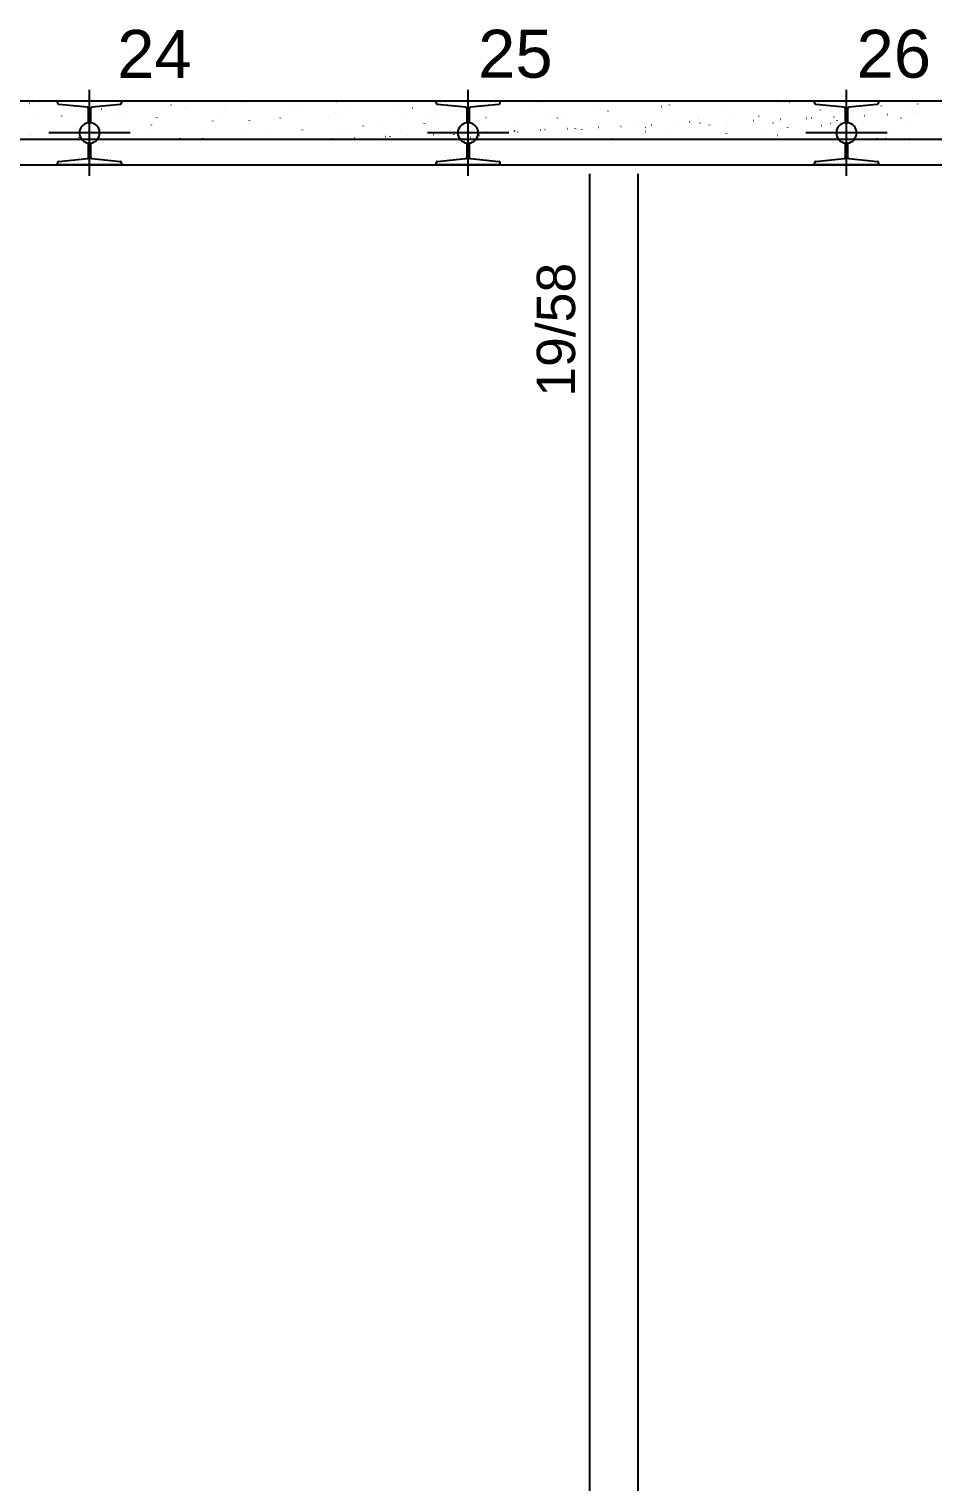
# Model space of a CAD drawing. Header units: millimetres. Extents: x 4424 to 9312, y 4538 to 9372.
# Drawn here: x 7667 to 8021, y 8392 to 8961 of the extents above; entities that cross this region are included whole.
import ezdxf

# ---------------------------------------------------------------- set-up
doc = ezdxf.new("R2010")
doc.units = ezdxf.units.MM
for name, color, linetype in [('1', 4, 'Continuous'), ('11', 22, 'Continuous'), ('19', 5, 'Continuous'), ('49', 20, 'Continuous'), ('51', 6, 'Continuous'), ('52', 21, 'Continuous')]:
    doc.layers.add(name, color=color, linetype=linetype)
doc.styles.get("Standard").update_dxf_attribs({"font": 'arial.ttf'})

# ---------------------------------------------------------------- blocks, each defined once
blk = doc.blocks.new('_H9EFD498501-005')
for p, q in [((3358.490483, 4542.197), (3358.563705, 4542.213233)), ((3359.981465, 4542.412885), (3359.991254, 4542.487244)), ((3362.151593, 4543.008649), (3362.224816, 4543.024882)), ((3413.76302, 4541.560069), (3413.836242, 4541.576302)), ((3442.906869, 4542.01807), (3442.916659, 4542.092429)), ((3466.745285, 4543.010019), (3466.755075, 4543.084377)), ((3478.554443, 4543.033424), (3478.627666, 4543.049657)), ((3525.758853, 4541.065568), (3525.768642, 4541.139926)), ((3530.16587, 4541.584844), (3530.239092, 4541.601077)), ((3533.18327, 4541.282705), (3533.228927, 4541.342207)), ((3558.150309, 4542.194695), (3558.195966, 4542.254196)), ((3608.787047, 4541.451516), (3608.796836, 4541.525874)), ((3630.654428, 4541.806833), (3630.700085, 4541.866335)), ((3632.698884, 4543.001152), (3632.708674, 4543.07551)), ((3650.595941, 4542.502433), (3650.669163, 4542.518666)), ((3655.621467, 4542.718822), (3655.667124, 4542.778324)), ((3691.712452, 4541.056701), (3691.722241, 4541.131059)), ((3702.207368, 4541.053853), (3702.28059, 4541.070086)), ((3705.868478, 4541.865501), (3705.9417, 4541.881734)), ((3359.920681, 4536.862331), (3359.966339, 4536.921832)), ((3371.141989, 4537.146086), (3371.151779, 4537.220445)), ((3384.152641, 4536.816346), (3384.198298, 4536.875847)), ((3386.549639, 4539.940175), (3386.595296, 4539.999676)), ((3392.894693, 4536.933672), (3392.967915, 4536.949905)), ((3394.980405, 4538.138035), (3394.990195, 4538.212393)), ((3408.270458, 4536.621607), (3408.316115, 4536.681109)), ((3410.10191, 4540.74842), (3410.175132, 4540.764653)), ((3418.995032, 4540.468434), (3419.004822, 4540.542792)), ((3432.502418, 4536.575622), (3432.548075, 4536.635124)), ((3434.899416, 4539.699451), (3434.945073, 4539.758952)), ((3444.50612, 4535.485092), (3444.579342, 4535.501325)), ((3453.993973, 4536.193584), (3454.003762, 4536.267942)), ((3456.620234, 4536.380883), (3456.665891, 4536.440385)), ((3461.713337, 4539.29984), (3461.786559, 4539.316073)), ((3465.374447, 4540.111489), (3465.447669, 4540.127722)), ((3478.008599, 4538.523983), (3478.018389, 4538.598341)), ((3480.852194, 4536.334898), (3480.897851, 4536.3944)), ((3483.249192, 4539.458727), (3483.294849, 4539.518229)), ((3501.920437, 4540.073619), (3501.930226, 4540.147977)), ((3505.819233, 4537.246887), (3505.86489, 4537.306389)), ((3508.216231, 4540.370716), (3508.261888, 4540.430218)), ((3513.324764, 4537.851261), (3513.397986, 4537.867494)), ((3516.985874, 4538.662909), (3517.059096, 4538.679142)), ((3530.786272, 4538.158877), (3530.831929, 4538.218378)), ((3537.022167, 4536.579532), (3537.031956, 4536.65389)), ((3555.753311, 4539.070866), (3555.798968, 4539.130367)), ((3560.934004, 4538.129168), (3560.943794, 4538.203526)), ((3564.936191, 4536.402681), (3565.009413, 4536.418914)), ((3568.597301, 4537.214329), (3568.670523, 4537.230562)), ((3580.72035, 4539.982855), (3580.766007, 4540.042356)), ((3581.777297, 4540.136264), (3581.850519, 4540.152497)), ((3584.77242, 4539.121116), (3584.78221, 4539.195475)), ((3605.687389, 4540.894844), (3605.733046, 4540.954346)), ((3619.947572, 4536.184717), (3619.957361, 4536.259075)), ((3620.208728, 4535.76575), (3620.28195, 4535.781983)), ((3633.388724, 4538.687684), (3633.461946, 4538.703917)), ((3641.539736, 4535.456162), (3641.614665, 4535.459433)), ((3643.412952, 4535.537948), (3643.48788, 4535.54122)), ((3643.785988, 4537.176665), (3643.795777, 4537.251023)), ((3652.254528, 4535.92398), (3652.329457, 4535.927251)), ((3662.369892, 4536.365626), (3662.44482, 4536.368898)), ((3664.243107, 4536.447413), (3664.318036, 4536.450684)), ((3667.800614, 4539.507064), (3667.810404, 4539.581423)), ((3673.084684, 4536.833444), (3673.159613, 4536.836716)), ((3674.333483, 4535.479106), (3674.37914, 4535.538607)), ((3683.200047, 4537.27509), (3683.274976, 4537.278362)), ((3685.000151, 4537.239105), (3685.073373, 4537.255338)), ((3685.073263, 4537.356877), (3685.148191, 4537.360148)), ((3693.914839, 4537.742908), (3693.989768, 4537.74618)), ((3699.300522, 4536.391095), (3699.346179, 4536.450597)), ((3704.030203, 4538.184555), (3704.105131, 4538.187826)), ((3705.903418, 4538.266341), (3705.978347, 4538.269612)), ((3358.390677, 4530.329651), (3358.400466, 4530.40401)), ((3376.053587, 4533.200089), (3376.126809, 4533.216322)), ((3379.714697, 4534.011737), (3379.787919, 4534.02797)), ((3382.229093, 4531.3216), (3382.238882, 4531.395958)), ((3404.526575, 4531.742484), (3404.572232, 4531.801986)), ((3406.243719, 4533.651999), (3406.253509, 4533.726357)), ((3427.665014, 4531.751509), (3427.738236, 4531.767742)), ((3430.155557, 4535.201635), (3430.165346, 4535.275994)), ((3431.326124, 4532.563157), (3431.399346, 4532.57939)), ((3452.876352, 4531.50176), (3452.922009, 4531.561262)), ((3465.257287, 4531.707548), (3465.267076, 4531.781906)), ((3479.276441, 4530.302929), (3479.349663, 4530.319162)), ((3482.937551, 4531.114578), (3483.010773, 4531.130811)), ((3489.169124, 4533.257184), (3489.178914, 4533.331542)), ((3496.117547, 4534.036512), (3496.190769, 4534.052745)), ((3513.00754, 4534.249132), (3513.01733, 4534.323491)), ((3516.558804, 4529.999377), (3516.633732, 4530.002648)), ((3518.432019, 4530.081163), (3518.506948, 4530.084434)), ((3524.270854, 4529.763096), (3524.280644, 4529.837455)), ((3524.531248, 4530.007171), (3524.576905, 4530.066673)), ((3527.273596, 4530.467195), (3527.348525, 4530.470466)), ((3534.548978, 4529.665998), (3534.6222, 4529.682231)), ((3537.388959, 4530.908841), (3537.463888, 4530.912112)), ((3539.262175, 4530.990627), (3539.337103, 4530.993899)), ((3547.728974, 4532.587933), (3547.802196, 4532.604166)), ((3548.103751, 4531.376659), (3548.17868, 4531.37993)), ((3548.182692, 4531.312733), (3548.192481, 4531.387091)), ((3549.498287, 4530.91916), (3549.543945, 4530.978662)), ((3558.219115, 4531.818305), (3558.294043, 4531.821577)), ((3560.09233, 4531.900091), (3560.167259, 4531.903363)), ((3568.933907, 4532.286123), (3569.008835, 4532.289394)), ((3572.021108, 4532.304681), (3572.030897, 4532.379039)), ((3574.465326, 4531.831149), (3574.510984, 4531.890651)), ((3579.04927, 4532.727769), (3579.124199, 4532.731041)), ((3580.922485, 4532.809556), (3580.997414, 4532.812827)), ((3589.764062, 4533.195587), (3589.838991, 4533.198859)), ((3596.035734, 4534.63508), (3596.045524, 4534.709439)), ((3599.340401, 4531.139353), (3599.413623, 4531.155586)), ((3599.432365, 4532.743138), (3599.478023, 4532.80264)), ((3599.879425, 4533.637234), (3599.954354, 4533.640505)), ((3601.752641, 4533.71902), (3601.827569, 4533.722291)), ((3610.594218, 4534.105051), (3610.669146, 4534.108323)), ((3616.547618, 4534.954101), (3616.62084, 4534.970334)), ((3620.709581, 4534.546698), (3620.784509, 4534.549969)), ((3622.582796, 4534.628484), (3622.657725, 4534.631756)), ((3624.399405, 4533.655128), (3624.445062, 4533.714629)), ((3631.034675, 4530.36023), (3631.044465, 4530.434588)), ((3631.424373, 4535.014516), (3631.499302, 4535.017787)), ((3645.622561, 4529.687994), (3645.668218, 4529.747495)), ((3649.366444, 4534.567117), (3649.412101, 4534.626618)), ((3650.951828, 4529.690773), (3651.02505, 4529.707006)), ((3655.049302, 4532.690629), (3655.059091, 4532.764987)), ((3668.159045, 4533.505521), (3668.232267, 4533.521754)), ((3670.5896, 4530.599983), (3670.635257, 4530.659484)), ((3671.820155, 4534.31717), (3671.893377, 4534.333403)), ((3678.961139, 4534.240265), (3678.970928, 4534.314624)), ((3695.556639, 4531.511972), (3695.602296, 4531.571474)), ((3702.799555, 4535.232214), (3702.809345, 4535.306572)), ((3358.84637, 4529.385341), (3358.919592, 4529.401574)), ((3369.949176, 4528.085768), (3369.949176, 4528.085768)), ((3369.949176, 4528.085768), (3369.949176, 4528.085768)), ((3377.453433, 4528.085768), (3377.453433, 4528.085768)), ((3377.897617, 4528.66464), (3377.943274, 4528.724142)), ((3381.803088, 4528.085768), (3381.803088, 4528.085768)), ((3393.656999, 4528.085768), (3393.656999, 4528.085768)), ((3401.720678, 4528.085768), (3401.720678, 4528.085768)), ((3401.720678, 4528.085768), (3401.720678, 4528.085768)), ((3402.129577, 4528.618655), (3402.175234, 4528.678157)), ((3405.510911, 4528.085768), (3405.510911, 4528.085768)), ((3405.510911, 4528.085768), (3405.510911, 4528.085768)), ((3405.510911, 4528.085768), (3405.510911, 4528.085768)), ((3411.129925, 4528.085768), (3411.129925, 4528.085768)), ((3411.129925, 4528.085768), (3411.129925, 4528.085768)), ((3411.129925, 4528.085768), (3411.129925, 4528.085768)), ((3417.364823, 4528.085768), (3417.364823, 4528.085768)), ((3417.364823, 4528.085768), (3417.364823, 4528.085768)), ((3417.404244, 4528.3852), (3417.414034, 4528.459558)), ((3425.987923, 4528.085768), (3425.987923, 4528.085768)), ((3426.247394, 4528.423916), (3426.293051, 4528.483418)), ((3429.218735, 4528.085768), (3429.218735, 4528.085768)), ((3429.218735, 4528.085768), (3429.218735, 4528.085768)), ((3441.072647, 4528.085768), (3441.072647, 4528.085768)), ((3441.24266, 4529.377148), (3441.25245, 4529.451507)), ((3450.255168, 4528.085768), (3450.255168, 4528.085768)), ((3450.255168, 4528.085768), (3450.255168, 4528.085768)), ((3450.479353, 4528.377931), (3450.525011, 4528.437433)), ((3452.926559, 4528.085768), (3452.926559, 4528.085768)), ((3464.780471, 4528.085768), (3464.780471, 4528.085768)), ((3464.780471, 4528.085768), (3464.780471, 4528.085768)), ((3464.780471, 4528.085768), (3464.780471, 4528.085768)), ((3469.275473, 4528.085768), (3469.275473, 4528.085768)), ((3469.275473, 4528.085768), (3469.275473, 4528.085768)), ((3469.275473, 4528.085768), (3469.275473, 4528.085768)), ((3472.729957, 4528.085768), (3472.729957, 4528.085768)), ((3472.729957, 4528.085768), (3472.729957, 4528.085768)), ((3472.729957, 4528.085768), (3472.729957, 4528.085768)), ((3474.522414, 4528.085768), (3474.522414, 4528.085768)), ((3474.59717, 4528.183193), (3474.642827, 4528.242694)), ((3474.898493, 4528.180448), (3474.973422, 4528.18372)), ((3476.634382, 4528.085768), (3476.634382, 4528.085768)), ((3476.634382, 4528.085768), (3476.634382, 4528.085768)), ((3476.634382, 4528.085768), (3476.634382, 4528.085768)), ((3476.771708, 4528.262235), (3476.846637, 4528.265506)), ((3485.613285, 4528.648266), (3485.688214, 4528.651538)), ((3488.488294, 4528.085768), (3488.488294, 4528.085768)), ((3488.488294, 4528.085768), (3488.488294, 4528.085768)), ((3495.728648, 4529.089912), (3495.803577, 4529.093184)), ((3497.601864, 4529.171699), (3497.676792, 4529.17497)), ((3498.789659, 4528.085768), (3498.789659, 4528.085768)), ((3499.564209, 4529.095182), (3499.609866, 4529.154683)), ((3500.342206, 4528.085768), (3500.342206, 4528.085768)), ((3500.342206, 4528.085768), (3500.342206, 4528.085768)), ((3506.443441, 4529.55773), (3506.518369, 4529.561002)), ((3512.196118, 4528.085768), (3512.196118, 4528.085768)), ((3523.056904, 4528.085768), (3523.056904, 4528.085768)), ((3524.05003, 4528.085768), (3524.05003, 4528.085768)), ((3524.05003, 4528.085768), (3524.05003, 4528.085768)), ((3524.05003, 4528.085768), (3524.05003, 4528.085768)), ((3527.421021, 4528.085768), (3527.421021, 4528.085768)), ((3527.421021, 4528.085768), (3527.421021, 4528.085768)), ((3527.421021, 4528.085768), (3527.421021, 4528.085768)), ((3530.887868, 4528.854349), (3530.96109, 4528.870582)), ((3535.903942, 4528.085768), (3535.903942, 4528.085768)), ((3535.903942, 4528.085768), (3535.903942, 4528.085768)), ((3535.903942, 4528.085768), (3535.903942, 4528.085768)), ((3547.324149, 4528.085768), (3547.324149, 4528.085768)), ((3547.757854, 4528.085768), (3547.757854, 4528.085768)), ((3547.757854, 4528.085768), (3547.757854, 4528.085768)), ((3559.611765, 4528.085768), (3559.611765, 4528.085768)), ((3559.611765, 4528.085768), (3559.611765, 4528.085768)), ((3571.465677, 4528.085768), (3571.465677, 4528.085768)), ((3571.591394, 4528.085768), (3571.591394, 4528.085768)), ((3583.319589, 4528.085768), (3583.319589, 4528.085768)), ((3585.566569, 4528.085768), (3585.566569, 4528.085768)), ((3586.160405, 4528.217418), (3586.233627, 4528.233651)), ((3595.173501, 4528.085768), (3595.173501, 4528.085768)), ((3595.173501, 4528.085768), (3595.173501, 4528.085768)), ((3595.173501, 4528.085768), (3595.173501, 4528.085768)), ((3595.858639, 4528.085768), (3595.858639, 4528.085768)), ((3607.027413, 4528.085768), (3607.027413, 4528.085768)), ((3607.027413, 4528.085768), (3607.027413, 4528.085768)), ((3607.196259, 4529.368281), (3607.206048, 4529.44264)), ((3618.881325, 4528.085768), (3618.881325, 4528.085768)), ((3618.881325, 4528.085768), (3618.881325, 4528.085768)), ((3620.125884, 4528.085768), (3620.125884, 4528.085768)), ((3620.125884, 4528.085768), (3620.125884, 4528.085768)), ((3620.125884, 4528.085768), (3620.125884, 4528.085768)), ((3620.655522, 4528.776005), (3620.701179, 4528.835506)), ((3630.735237, 4528.085768), (3630.735237, 4528.085768)), ((3642.589148, 4528.085768), (3642.589148, 4528.085768)), ((3643.712117, 4528.085768), (3643.712117, 4528.085768)), ((3643.712117, 4528.085768), (3643.712117, 4528.085768)), ((3644.39313, 4528.085768), (3644.39313, 4528.085768)), ((3644.39313, 4528.085768), (3644.39313, 4528.085768)), ((3644.39313, 4528.085768), (3644.39313, 4528.085768)), ((3654.44306, 4528.085768), (3654.44306, 4528.085768)), ((3654.44306, 4528.085768), (3654.44306, 4528.085768)), ((3654.44306, 4528.085768), (3654.44306, 4528.085768)), ((3666.296972, 4528.085768), (3666.296972, 4528.085768)), ((3666.296972, 4528.085768), (3666.296972, 4528.085768)), ((3666.296972, 4528.085768), (3666.296972, 4528.085768)), ((3668.660375, 4528.085768), (3668.660375, 4528.085768)), ((3668.660375, 4528.085768), (3668.660375, 4528.085768)), ((3668.660375, 4528.085768), (3668.660375, 4528.085768)), ((3678.150884, 4528.085768), (3678.150884, 4528.085768)), ((3678.150884, 4528.085768), (3678.150884, 4528.085768)), ((3690.004796, 4528.085768), (3690.004796, 4528.085768)), ((3690.048243, 4528.415779), (3690.058032, 4528.490137)), ((3692.92762, 4528.085768), (3692.92762, 4528.085768)), ((3692.92762, 4528.085768), (3692.92762, 4528.085768)), ((3693.159641, 4528.388143), (3693.205298, 4528.447645)), ((3701.857665, 4528.085768), (3701.857665, 4528.085768)), ((3701.857665, 4528.085768), (3701.857665, 4528.085768)), ((3701.858708, 4528.085768), (3701.858708, 4528.085768)), ((3702.563255, 4528.242193), (3702.636477, 4528.258426))]:
    blk.add_line(p, q)

msp = doc.modelspace()

# ---------------------------------------------------------------- linework, layer by layer
at = {"layer": '1'}
for points in [[(7886.63, 8904.1), (7886.63, 8201.01)], [(7905.63, 8201.01), (7905.63, 8904.1)]]:
    msp.add_lwpolyline(points, dxfattribs=at)
at = {"layer": '49'}
for p, q in [((4496.17, 8932.6), (8286.52, 8932.6)), ((6669.91, 8917.6), (8266.59, 8917.6)), ((4779.66, 8907.6), (8256.63, 8907.6))]:
    msp.add_line(p, q, dxfattribs=at)
at = {"layer": '51'}
for p, q in [((7691.13, 8903.25), (7691.13, 8936.95)), ((7839.13, 8903.25), (7839.13, 8936.95)), ((7987.13, 8903.25), (7987.13, 8936.95)), ((7678.63, 8931.85), (7678.63, 8932.6)), ((7678.63, 8932.6), (7703.63, 8932.6)), ((7690.26, 8930.17), (7679.12, 8931.24)), ((7690.74, 8924.08), (7690.74, 8929.57)), ((7691.53, 8929.57), (7691.53, 8924.08)), ((7703.15, 8931.24), (7692.01, 8930.17)), ((7703.63, 8932.6), (7703.63, 8931.85)), ((7826.63, 8931.85), (7826.63, 8932.6)), ((7826.63, 8932.6), (7851.63, 8932.6)), ((7838.26, 8930.17), (7827.12, 8931.24)), ((7838.74, 8924.08), (7838.74, 8929.57)), ((7839.53, 8929.57), (7839.53, 8924.08)), ((7851.15, 8931.24), (7840.01, 8930.17)), ((7851.63, 8932.6), (7851.63, 8931.85)), ((7974.63, 8931.85), (7974.63, 8932.6)), ((7974.63, 8932.6), (7999.63, 8932.6)), ((7986.26, 8930.17), (7975.12, 8931.24)), ((7986.74, 8924.08), (7986.74, 8929.57)), ((7987.53, 8929.57), (7987.53, 8924.08)), ((7999.15, 8931.24), (7988.01, 8930.17)), ((7999.63, 8932.6), (7999.63, 8931.85)), ((7707.04, 8920.1), (7675.22, 8920.1)), ((7855.04, 8920.1), (7823.22, 8920.1)), ((8003.04, 8920.1), (7971.22, 8920.1)), ((7690.74, 8910.64), (7690.74, 8916.12)), ((7691.53, 8916.12), (7691.53, 8910.64)), ((7838.74, 8910.64), (7838.74, 8916.12)), ((7839.53, 8916.12), (7839.53, 8910.64)), ((7986.74, 8910.64), (7986.74, 8916.12)), ((7987.53, 8916.12), (7987.53, 8910.64)), ((7678.63, 8907.6), (7678.63, 8908.36)), ((7703.63, 8907.6), (7678.63, 8907.6)), ((7679.12, 8908.96), (7690.26, 8910.03)), ((7692.01, 8910.03), (7703.15, 8908.96)), ((7703.63, 8908.36), (7703.63, 8907.6)), ((7826.63, 8907.6), (7826.63, 8908.36)), ((7851.63, 8907.6), (7826.63, 8907.6)), ((7827.12, 8908.96), (7838.26, 8910.03)), ((7840.01, 8910.03), (7851.15, 8908.96)), ((7851.63, 8908.36), (7851.63, 8907.6)), ((7974.63, 8907.6), (7974.63, 8908.36)), ((7999.63, 8907.6), (7974.63, 8907.6)), ((7975.12, 8908.96), (7986.26, 8910.03)), ((7988.01, 8910.03), (7999.15, 8908.96)), ((7999.63, 8908.36), (7999.63, 8907.6))]:
    msp.add_line(p, q, dxfattribs=at)
for centre, radius, start, end in [((7679.26, 8931.85), 0.625, 180, 256.8612), ((7690.11, 8929.57), 0.625, 0, 76.8612), ((7692.15, 8929.57), 0.625, 103.1389, 180.105), ((7703.01, 8931.85), 0.625, 283.1388, 0), ((7827.26, 8931.85), 0.625, 180, 256.8612), ((7838.11, 8929.57), 0.625, 0, 76.8612), ((7840.15, 8929.57), 0.625, 103.1389, 180.105), ((7851.01, 8931.85), 0.625, 283.1388, 0), ((7975.26, 8931.85), 0.625, 180, 256.8612), ((7986.11, 8929.57), 0.625, 0, 76.8612), ((7988.15, 8929.57), 0.625, 103.1389, 180.105), ((7999.01, 8931.85), 0.625, 283.1388, 0), ((7691.13, 8920.1), 4, 95.6441, 264.3559), ((7691.13, 8920.1), 4, 275.6441, 84.3559), ((7839.13, 8920.1), 4, 95.6441, 264.3559), ((7839.13, 8920.1), 4, 275.6441, 84.3559), ((7987.13, 8920.1), 4, 95.6441, 264.3559), ((7987.13, 8920.1), 4, 275.6441, 84.3559), ((7679.26, 8908.36), 0.625, 103.1388, 180), ((7690.11, 8910.64), 0.625, 283.1388, 0), ((7692.15, 8910.64), 0.625, 180, 256.8612), ((7703.01, 8908.36), 0.625, 0, 76.8612), ((7827.26, 8908.36), 0.625, 103.1388, 180), ((7838.11, 8910.64), 0.625, 283.1388, 0), ((7840.15, 8910.64), 0.625, 180, 256.8612), ((7851.01, 8908.36), 0.625, 0, 76.8612), ((7975.26, 8908.36), 0.625, 103.1388, 180), ((7986.11, 8910.64), 0.625, 283.1388, 0), ((7988.15, 8910.64), 0.625, 180, 256.8612), ((7999.01, 8908.36), 0.625, 0, 76.8612)]:
    msp.add_arc(centre, radius, start, end, dxfattribs=at)

# ---------------------------------------------------------------- block references
at = {"layer": '19'}
msp.add_blockref('_H9EFD498501-005', (4309.13, 4389.52), dxfattribs=at)

# ---------------------------------------------------------------- texts
at = {"layer": '11'}
msp.add_text('19/58', height=15, rotation=90, dxfattribs=at).set_placement((7881.01, 8816.86))
at = {"layer": '52'}
for s, p in [('24', (7701.93, 8941.63)), ('25', (7843.07, 8941.69)), ('26', (7991.07, 8941.69))]:
    msp.add_text(s, height=18.75, dxfattribs=at).set_placement(p)

doc.saveas('drawing.dxf')
